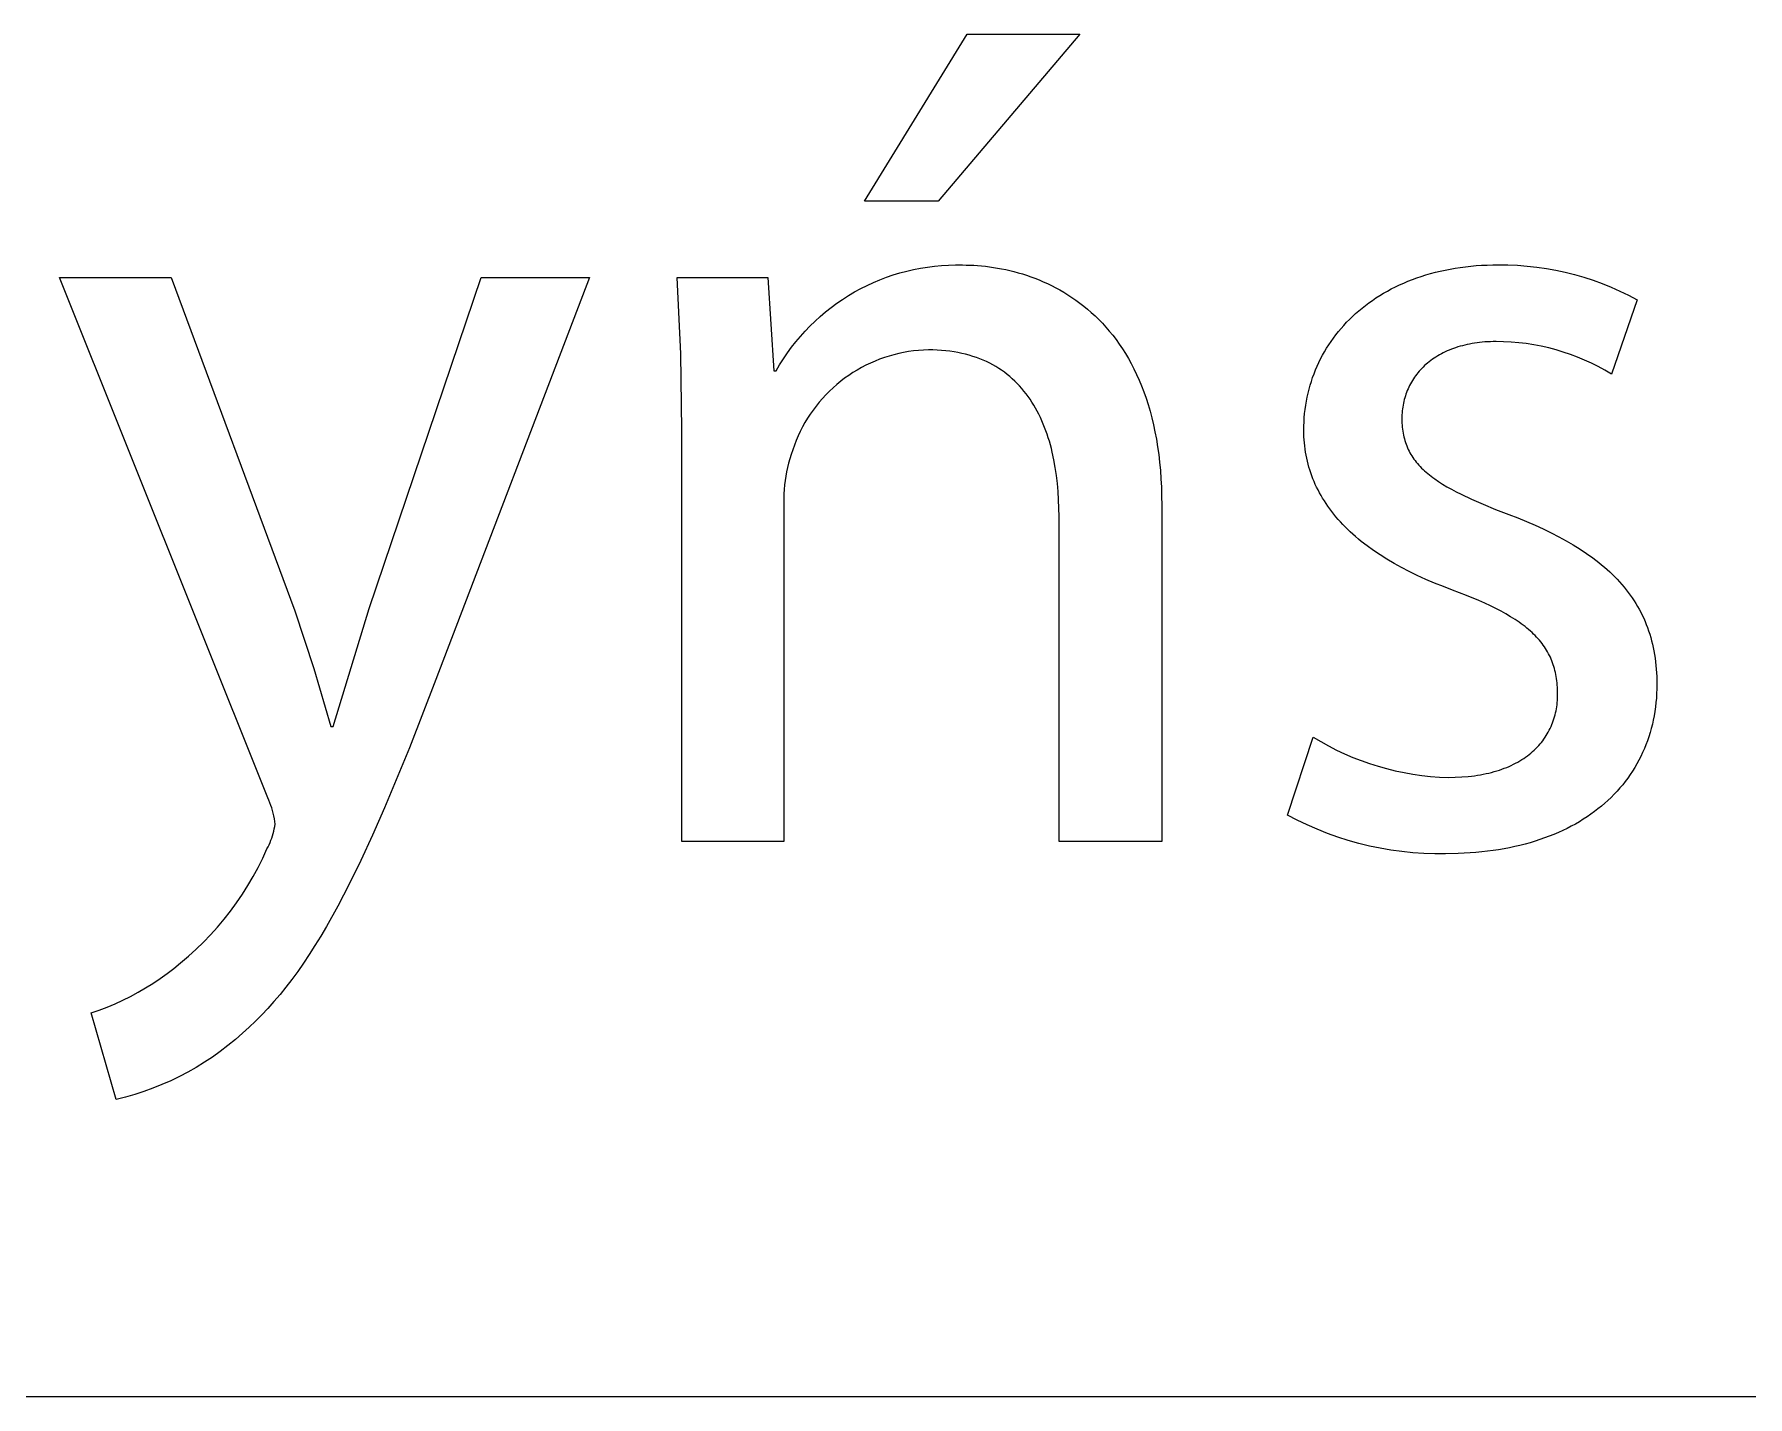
# Model space of a CAD drawing. Header units: millimetres. Extents: x 974 to 5700, y -47 to 3256.
# Drawn here: x 5008.1 to 5077.7, y -46.6 to 8.7 of the extents above; entities that cross this region are included whole.
import ezdxf

# ---------------------------------------------------------------- set-up
doc = ezdxf.new("R2010")
doc.units = ezdxf.units.MM
doc.header["$MEASUREMENT"] = 0
doc.layers.add('Domyślny', color=7, linetype='Continuous', true_color=0x000000)

msp = doc.modelspace()

# ---------------------------------------------------------------- linework, layer by layer
at = {"layer": 'Domyślny', "color": 18, "lineweight": 15, "true_color": 0x000000}
for p, q in [((5041.82, 1.919), (5045.991, 8.687)), ((5050.571, 8.687), (5044.81, 1.919)), ((5045.991, 8.687), (5050.571, 8.687)), ((5044.81, 1.919), (5041.82, 1.919)), ((5044.945, -0.699), (5045.23, -0.683)), ((5045.23, -0.683), (5045.516, -0.676)), ((5045.516, -0.676), (5045.802, -0.678)), ((5045.802, -0.678), (5045.951, -0.68)), ((5045.951, -0.68), (5046.103, -0.684)), ((5046.103, -0.684), (5046.258, -0.691)), ((5046.258, -0.691), (5046.414, -0.701)), ((5066.663, -0.705), (5066.884, -0.69)), ((5066.884, -0.69), (5067.107, -0.679)), ((5067.107, -0.679), (5067.334, -0.673)), ((5067.334, -0.673), (5067.564, -0.67)), ((5067.564, -0.67), (5067.955, -0.674)), ((5067.955, -0.674), (5068.346, -0.69)), ((5068.346, -0.69), (5068.737, -0.72)), ((5017.585, -22.304), (5009.133, -1.182)), ((5009.133, -1.182), (5013.666, -1.182)), ((5013.666, -1.182), (5018.687, -14.718)), ((5021.709, -14.624), (5026.258, -1.182)), ((5030.649, -1.182), (5024.416, -17.504)), ((5026.258, -1.182), (5030.649, -1.182)), ((5034.365, -4.281), (5034.218, -1.182)), ((5034.218, -1.182), (5037.901, -1.182)), ((5037.901, -1.182), (5038.137, -4.975)), ((5041.925, -1.509), (5042.185, -1.389)), ((5042.185, -1.389), (5042.449, -1.279)), ((5042.449, -1.279), (5042.716, -1.177)), ((5042.716, -1.177), (5042.986, -1.084)), ((5042.986, -1.084), (5043.26, -1.001)), ((5043.26, -1.001), (5043.536, -0.927)), ((5043.536, -0.927), (5043.814, -0.862)), ((5043.814, -0.862), (5044.095, -0.807)), ((5044.095, -0.807), (5044.377, -0.762)), ((5044.377, -0.762), (5044.66, -0.726)), ((5044.66, -0.726), (5044.945, -0.699)), ((5046.414, -0.701), (5046.572, -0.715)), ((5046.572, -0.715), (5046.733, -0.731)), ((5046.733, -0.731), (5046.894, -0.751)), ((5046.894, -0.751), (5047.058, -0.775)), ((5047.058, -0.775), (5047.223, -0.802)), ((5047.223, -0.802), (5047.388, -0.832)), ((5047.388, -0.832), (5047.555, -0.866)), ((5047.555, -0.866), (5047.723, -0.904)), ((5047.723, -0.904), (5047.892, -0.946)), ((5047.892, -0.946), (5048.061, -0.992)), ((5048.061, -0.992), (5048.231, -1.042)), ((5048.231, -1.042), (5048.401, -1.096)), ((5048.401, -1.096), (5048.571, -1.154)), ((5048.571, -1.154), (5048.741, -1.217)), ((5048.741, -1.217), (5048.911, -1.284)), ((5048.911, -1.284), (5049.08, -1.356)), ((5049.08, -1.356), (5049.249, -1.432)), ((5063.719, -1.411), (5063.893, -1.338)), ((5063.893, -1.338), (5064.07, -1.269)), ((5064.07, -1.269), (5064.251, -1.203)), ((5064.251, -1.203), (5064.434, -1.14)), ((5064.434, -1.14), (5064.621, -1.081)), ((5064.621, -1.081), (5064.812, -1.026)), ((5064.812, -1.026), (5065.005, -0.975)), ((5065.005, -0.975), (5065.201, -0.927)), ((5065.201, -0.927), (5065.401, -0.884)), ((5065.401, -0.884), (5065.604, -0.844)), ((5065.604, -0.844), (5065.81, -0.808)), ((5065.81, -0.808), (5066.018, -0.776)), ((5066.018, -0.776), (5066.23, -0.748)), ((5066.23, -0.748), (5066.445, -0.725)), ((5066.445, -0.725), (5066.663, -0.705)), ((5068.737, -0.72), (5069.126, -0.763)), ((5069.126, -0.763), (5069.513, -0.82)), ((5069.513, -0.82), (5069.899, -0.889)), ((5069.899, -0.889), (5070.281, -0.971)), ((5070.281, -0.971), (5070.661, -1.067)), ((5070.661, -1.067), (5071.037, -1.175)), ((5071.037, -1.175), (5071.41, -1.296)), ((5071.41, -1.296), (5071.778, -1.43)), ((5040.696, -2.234), (5040.932, -2.073)), ((5040.932, -2.073), (5041.173, -1.919)), ((5041.173, -1.919), (5041.419, -1.774)), ((5041.419, -1.774), (5041.67, -1.637)), ((5041.67, -1.637), (5041.925, -1.509)), ((5049.249, -1.432), (5049.418, -1.513)), ((5049.418, -1.513), (5049.585, -1.599)), ((5049.585, -1.599), (5049.752, -1.69)), ((5049.752, -1.69), (5049.918, -1.786)), ((5049.918, -1.786), (5050.082, -1.887)), ((5050.082, -1.887), (5050.245, -1.993)), ((5050.245, -1.993), (5050.406, -2.104)), ((5062.447, -2.113), (5062.594, -2.014)), ((5062.594, -2.014), (5062.745, -1.918)), ((5062.745, -1.918), (5062.899, -1.826)), ((5062.899, -1.826), (5063.056, -1.736)), ((5063.056, -1.736), (5063.216, -1.65)), ((5063.216, -1.65), (5063.381, -1.567)), ((5063.381, -1.567), (5063.548, -1.487)), ((5063.548, -1.487), (5063.719, -1.411)), ((5071.778, -1.43), (5072.141, -1.576)), ((5072.141, -1.576), (5072.499, -1.734)), ((5073.198, -2.087), (5072.159, -5.109)), ((5072.499, -1.734), (5072.852, -1.905)), ((5072.852, -1.905), (5073.198, -2.087)), ((5039.812, -2.958), (5040.024, -2.766)), ((5040.024, -2.766), (5040.242, -2.581)), ((5040.242, -2.581), (5040.466, -2.404)), ((5040.466, -2.404), (5040.696, -2.234)), ((5050.406, -2.104), (5050.566, -2.221)), ((5050.566, -2.221), (5050.724, -2.343)), ((5050.724, -2.343), (5050.88, -2.471)), ((5050.88, -2.471), (5051.033, -2.604)), ((5051.033, -2.604), (5051.185, -2.744)), ((5051.185, -2.744), (5051.334, -2.889)), ((5061.518, -2.884), (5061.64, -2.765)), ((5061.64, -2.765), (5061.765, -2.65)), ((5061.765, -2.65), (5061.895, -2.537)), ((5061.895, -2.537), (5062.028, -2.426)), ((5062.028, -2.426), (5062.164, -2.319)), ((5062.164, -2.319), (5062.304, -2.214)), ((5062.304, -2.214), (5062.447, -2.113)), ((5039.217, -3.576), (5039.408, -3.363)), ((5039.408, -3.363), (5039.607, -3.157)), ((5039.607, -3.157), (5039.812, -2.958)), ((5051.334, -2.889), (5051.48, -3.04)), ((5051.48, -3.04), (5051.623, -3.197)), ((5051.623, -3.197), (5051.764, -3.36)), ((5051.764, -3.36), (5051.901, -3.529)), ((5060.963, -3.513), (5061.066, -3.382)), ((5061.066, -3.382), (5061.174, -3.254)), ((5061.174, -3.254), (5061.285, -3.128)), ((5061.285, -3.128), (5061.399, -3.005)), ((5061.399, -3.005), (5061.518, -2.884)), ((5038.689, -4.25), (5038.857, -4.019)), ((5038.857, -4.019), (5039.033, -3.794)), ((5039.033, -3.794), (5039.217, -3.576)), ((5043.81, -4.167), (5043.61, -4.195)), ((5044.012, -4.146), (5043.81, -4.167)), ((5044.214, -4.132), (5044.012, -4.146)), ((5044.417, -4.125), (5044.214, -4.132)), ((5044.599, -4.127), (5044.417, -4.125)), ((5044.778, -4.134), (5044.599, -4.127)), ((5044.953, -4.145), (5044.778, -4.134)), ((5045.125, -4.161), (5044.953, -4.145)), ((5045.293, -4.181), (5045.125, -4.161)), ((5051.901, -3.529), (5052.036, -3.705)), ((5052.036, -3.705), (5052.166, -3.887)), ((5052.166, -3.887), (5052.294, -4.075)), ((5052.294, -4.075), (5052.417, -4.271)), ((5060.503, -4.2), (5060.587, -4.059)), ((5060.587, -4.059), (5060.675, -3.919)), ((5060.675, -3.919), (5060.767, -3.781)), ((5060.767, -3.781), (5060.863, -3.646)), ((5060.863, -3.646), (5060.963, -3.513)), ((5065.487, -4.168), (5065.406, -4.205)), ((5065.57, -4.132), (5065.487, -4.168)), ((5065.655, -4.098), (5065.57, -4.132)), ((5065.741, -4.066), (5065.655, -4.098)), ((5065.829, -4.035), (5065.741, -4.066)), ((5065.919, -4.006), (5065.829, -4.035)), ((5066.01, -3.978), (5065.919, -4.006)), ((5066.104, -3.953), (5066.01, -3.978)), ((5066.198, -3.929), (5066.104, -3.953)), ((5066.295, -3.907), (5066.198, -3.929)), ((5066.393, -3.886), (5066.295, -3.907)), ((5066.494, -3.868), (5066.393, -3.886)), ((5066.595, -3.851), (5066.494, -3.868)), ((5066.699, -3.836), (5066.595, -3.851)), ((5066.804, -3.823), (5066.699, -3.836)), ((5066.91, -3.812), (5066.804, -3.823)), ((5067.019, -3.803), (5066.91, -3.812)), ((5067.129, -3.796), (5067.019, -3.803)), ((5067.241, -3.791), (5067.129, -3.796)), ((5067.354, -3.788), (5067.241, -3.791)), ((5067.469, -3.787), (5067.354, -3.788)), ((5067.777, -3.792), (5067.469, -3.787)), ((5068.086, -3.808), (5067.777, -3.792)), ((5068.393, -3.834), (5068.086, -3.808)), ((5068.699, -3.871), (5068.393, -3.834)), ((5069.004, -3.918), (5068.699, -3.871)), ((5069.307, -3.976), (5069.004, -3.918)), ((5069.608, -4.044), (5069.307, -3.976)), ((5069.906, -4.123), (5069.608, -4.044)), ((5070.201, -4.212), (5069.906, -4.123)), ((5034.406, -7.383), (5034.365, -4.281)), ((5038.231, -4.975), (5038.375, -4.728)), ((5038.375, -4.728), (5038.528, -4.487)), ((5038.528, -4.487), (5038.689, -4.25)), ((5041.699, -4.842), (5041.523, -4.941)), ((5041.879, -4.748), (5041.699, -4.842)), ((5042.062, -4.661), (5041.879, -4.748)), ((5042.248, -4.579), (5042.062, -4.661)), ((5042.436, -4.505), (5042.248, -4.579)), ((5042.627, -4.436), (5042.436, -4.505)), ((5042.82, -4.375), (5042.627, -4.436)), ((5043.015, -4.32), (5042.82, -4.375)), ((5043.212, -4.271), (5043.015, -4.32)), ((5043.41, -4.23), (5043.212, -4.271)), ((5043.61, -4.195), (5043.41, -4.23)), ((5045.457, -4.204), (5045.293, -4.181)), ((5045.617, -4.233), (5045.457, -4.204)), ((5045.774, -4.265), (5045.617, -4.233)), ((5045.928, -4.301), (5045.774, -4.265)), ((5046.078, -4.342), (5045.928, -4.301)), ((5046.224, -4.386), (5046.078, -4.342)), ((5046.367, -4.434), (5046.224, -4.386)), ((5046.507, -4.486), (5046.367, -4.434)), ((5046.643, -4.542), (5046.507, -4.486)), ((5046.776, -4.602), (5046.643, -4.542)), ((5046.906, -4.665), (5046.776, -4.602)), ((5047.032, -4.732), (5046.906, -4.665)), ((5047.155, -4.802), (5047.032, -4.732)), ((5047.274, -4.876), (5047.155, -4.802)), ((5052.417, -4.271), (5052.537, -4.472)), ((5052.537, -4.472), (5052.653, -4.681)), ((5052.653, -4.681), (5052.765, -4.897)), ((5060.139, -4.939), (5060.204, -4.787)), ((5060.204, -4.787), (5060.273, -4.638)), ((5060.273, -4.638), (5060.345, -4.49)), ((5060.345, -4.49), (5060.422, -4.344)), ((5060.422, -4.344), (5060.503, -4.2)), ((5064.512, -4.819), (5064.456, -4.875)), ((5064.57, -4.763), (5064.512, -4.819)), ((5064.63, -4.71), (5064.57, -4.763)), ((5064.692, -4.657), (5064.63, -4.71)), ((5064.755, -4.605), (5064.692, -4.657)), ((5064.82, -4.555), (5064.755, -4.605)), ((5064.887, -4.507), (5064.82, -4.555)), ((5064.956, -4.459), (5064.887, -4.507)), ((5065.027, -4.413), (5064.956, -4.459)), ((5065.099, -4.369), (5065.027, -4.413)), ((5065.173, -4.325), (5065.099, -4.369)), ((5065.249, -4.284), (5065.173, -4.325)), ((5065.326, -4.244), (5065.249, -4.284)), ((5065.406, -4.205), (5065.326, -4.244)), ((5070.493, -4.31), (5070.201, -4.212)), ((5070.782, -4.419), (5070.493, -4.31)), ((5071.067, -4.538), (5070.782, -4.419)), ((5071.347, -4.667), (5071.067, -4.538)), ((5071.623, -4.805), (5071.347, -4.667)), ((5071.894, -4.952), (5071.623, -4.805)), ((5038.137, -4.975), (5038.231, -4.975)), ((5040.697, -5.527), (5040.545, -5.661)), ((5040.854, -5.399), (5040.697, -5.527)), ((5041.015, -5.276), (5040.854, -5.399)), ((5041.181, -5.159), (5041.015, -5.276)), ((5041.35, -5.047), (5041.181, -5.159)), ((5041.523, -4.941), (5041.35, -5.047)), ((5047.391, -4.953), (5047.274, -4.876)), ((5047.504, -5.034), (5047.391, -4.953)), ((5047.614, -5.118), (5047.504, -5.034)), ((5047.721, -5.205), (5047.614, -5.118)), ((5047.824, -5.296), (5047.721, -5.205)), ((5047.925, -5.389), (5047.824, -5.296)), ((5048.022, -5.486), (5047.925, -5.389)), ((5048.117, -5.586), (5048.022, -5.486)), ((5052.765, -4.897), (5052.872, -5.119)), ((5052.872, -5.119), (5052.975, -5.349)), ((5052.975, -5.349), (5053.073, -5.585)), ((5059.876, -5.721), (5059.921, -5.561)), ((5059.921, -5.561), (5059.969, -5.403)), ((5059.969, -5.403), (5060.022, -5.247)), ((5060.022, -5.247), (5060.079, -5.092)), ((5060.079, -5.092), (5060.139, -4.939)), ((5063.996, -5.499), (5063.96, -5.567)), ((5064.034, -5.432), (5063.996, -5.499)), ((5064.073, -5.366), (5064.034, -5.432)), ((5064.115, -5.301), (5064.073, -5.366)), ((5064.158, -5.237), (5064.115, -5.301)), ((5064.203, -5.174), (5064.158, -5.237)), ((5064.25, -5.112), (5064.203, -5.174)), ((5064.299, -5.051), (5064.25, -5.112)), ((5064.349, -4.991), (5064.299, -5.051)), ((5064.402, -4.933), (5064.349, -4.991)), ((5064.456, -4.875), (5064.402, -4.933)), ((5072.159, -5.109), (5071.894, -4.952)), ((5039.984, -6.245), (5039.857, -6.403)), ((5040.117, -6.092), (5039.984, -6.245)), ((5040.255, -5.944), (5040.117, -6.092)), ((5040.397, -5.8), (5040.255, -5.944)), ((5040.545, -5.661), (5040.397, -5.8)), ((5048.208, -5.688), (5048.117, -5.586)), ((5048.297, -5.794), (5048.208, -5.688)), ((5048.382, -5.903), (5048.297, -5.794)), ((5048.465, -6.014), (5048.382, -5.903)), ((5048.545, -6.128), (5048.465, -6.014)), ((5048.621, -6.245), (5048.545, -6.128)), ((5048.695, -6.364), (5048.621, -6.245)), ((5053.073, -5.585), (5053.166, -5.829)), ((5053.166, -5.829), (5053.255, -6.08)), ((5053.255, -6.08), (5053.338, -6.339)), ((5059.74, -6.374), (5059.768, -6.209)), ((5059.768, -6.209), (5059.8, -6.045)), ((5059.8, -6.045), (5059.836, -5.882)), ((5059.836, -5.882), (5059.876, -5.721)), ((5063.724, -6.216), (5063.707, -6.292)), ((5063.743, -6.141), (5063.724, -6.216)), ((5063.763, -6.067), (5063.743, -6.141)), ((5063.786, -5.993), (5063.763, -6.067)), ((5063.81, -5.92), (5063.786, -5.993)), ((5063.836, -5.848), (5063.81, -5.92)), ((5063.864, -5.776), (5063.836, -5.848)), ((5063.894, -5.706), (5063.864, -5.776)), ((5063.926, -5.636), (5063.894, -5.706)), ((5063.96, -5.567), (5063.926, -5.636)), ((5039.508, -6.901), (5039.403, -7.074)), ((5039.619, -6.731), (5039.508, -6.901)), ((5039.735, -6.565), (5039.619, -6.731)), ((5039.857, -6.403), (5039.735, -6.565)), ((5048.766, -6.486), (5048.695, -6.364)), ((5048.835, -6.611), (5048.766, -6.486)), ((5048.9, -6.738), (5048.835, -6.611)), ((5048.963, -6.867), (5048.9, -6.738)), ((5049.023, -6.999), (5048.963, -6.867)), ((5053.338, -6.339), (5053.417, -6.605)), ((5053.417, -6.605), (5053.489, -6.879)), ((5053.489, -6.879), (5053.557, -7.161)), ((5059.671, -7.048), (5059.682, -6.878)), ((5059.682, -6.878), (5059.697, -6.709)), ((5059.697, -6.709), (5059.716, -6.541)), ((5059.716, -6.541), (5059.74, -6.374)), ((5063.645, -6.839), (5063.644, -6.919)), ((5063.644, -6.919), (5063.645, -7.007)), ((5063.648, -6.759), (5063.645, -6.839)), ((5063.653, -6.68), (5063.648, -6.759)), ((5063.66, -6.601), (5063.653, -6.68)), ((5063.669, -6.523), (5063.66, -6.601)), ((5063.68, -6.445), (5063.669, -6.523)), ((5063.693, -6.368), (5063.68, -6.445)), ((5063.707, -6.292), (5063.693, -6.368)), ((5034.406, -24.083), (5034.406, -7.383)), ((5039.126, -7.615), (5039.046, -7.801)), ((5039.212, -7.432), (5039.126, -7.615)), ((5039.305, -7.251), (5039.212, -7.432)), ((5039.403, -7.074), (5039.305, -7.251)), ((5049.08, -7.133), (5049.023, -6.999)), ((5049.135, -7.27), (5049.08, -7.133)), ((5049.187, -7.408), (5049.135, -7.27)), ((5049.237, -7.549), (5049.187, -7.408)), ((5049.283, -7.691), (5049.237, -7.549)), ((5053.557, -7.161), (5053.618, -7.45)), ((5053.618, -7.45), (5053.674, -7.747)), ((5059.662, -7.391), (5059.664, -7.219)), ((5059.664, -7.519), (5059.662, -7.391)), ((5059.664, -7.219), (5059.671, -7.048)), ((5059.668, -7.647), (5059.664, -7.519)), ((5059.675, -7.773), (5059.668, -7.647)), ((5063.645, -7.007), (5063.648, -7.093)), ((5063.648, -7.093), (5063.653, -7.178)), ((5063.653, -7.178), (5063.66, -7.261)), ((5063.66, -7.261), (5063.669, -7.344)), ((5063.669, -7.344), (5063.68, -7.424)), ((5063.68, -7.424), (5063.693, -7.504)), ((5063.693, -7.504), (5063.708, -7.582)), ((5063.708, -7.582), (5063.725, -7.659)), ((5038.905, -8.181), (5038.845, -8.375)), ((5038.972, -7.99), (5038.905, -8.181)), ((5039.046, -7.801), (5038.972, -7.99)), ((5049.328, -7.836), (5049.283, -7.691)), ((5049.369, -7.983), (5049.328, -7.836)), ((5049.409, -8.131), (5049.369, -7.983)), ((5049.446, -8.282), (5049.409, -8.131)), ((5049.512, -8.588), (5049.446, -8.282)), ((5053.674, -7.747), (5053.724, -8.053)), ((5053.724, -8.053), (5053.768, -8.366)), ((5059.685, -7.899), (5059.675, -7.773)), ((5059.698, -8.024), (5059.685, -7.899)), ((5059.714, -8.149), (5059.698, -8.024)), ((5059.733, -8.272), (5059.714, -8.149)), ((5059.754, -8.395), (5059.733, -8.272)), ((5063.725, -7.659), (5063.745, -7.734)), ((5063.745, -7.734), (5063.766, -7.809)), ((5063.766, -7.809), (5063.789, -7.882)), ((5063.789, -7.882), (5063.814, -7.954)), ((5063.814, -7.954), (5063.842, -8.025)), ((5063.842, -8.025), (5063.871, -8.095)), ((5063.871, -8.095), (5063.903, -8.164)), ((5063.903, -8.164), (5063.936, -8.232)), ((5063.936, -8.232), (5063.972, -8.299)), ((5063.972, -8.299), (5064.01, -8.364)), ((5038.695, -8.895), (5038.656, -9.071)), ((5038.739, -8.72), (5038.695, -8.895)), ((5038.789, -8.547), (5038.739, -8.72)), ((5038.845, -8.375), (5038.789, -8.547)), ((5049.569, -8.901), (5049.512, -8.588)), ((5049.616, -9.22), (5049.569, -8.901)), ((5053.768, -8.366), (5053.805, -8.688)), ((5053.805, -8.688), (5053.836, -9.017)), ((5053.836, -9.017), (5053.86, -9.355)), ((5059.779, -8.518), (5059.754, -8.395)), ((5059.806, -8.639), (5059.779, -8.518)), ((5059.836, -8.76), (5059.806, -8.639)), ((5059.869, -8.88), (5059.836, -8.76)), ((5059.905, -8.999), (5059.869, -8.88)), ((5059.944, -9.117), (5059.905, -8.999)), ((5064.01, -8.364), (5064.05, -8.429)), ((5064.05, -8.429), (5064.092, -8.493)), ((5064.092, -8.493), (5064.136, -8.557)), ((5064.136, -8.557), (5064.182, -8.619)), ((5064.182, -8.619), (5064.23, -8.68)), ((5064.23, -8.68), (5064.281, -8.741)), ((5064.281, -8.741), (5064.334, -8.801)), ((5064.334, -8.801), (5064.388, -8.86)), ((5064.388, -8.86), (5064.445, -8.919)), ((5064.445, -8.919), (5064.504, -8.976)), ((5064.504, -8.976), (5064.566, -9.034)), ((5064.566, -9.034), (5064.629, -9.09)), ((5038.574, -9.606), (5038.558, -9.786)), ((5038.596, -9.427), (5038.574, -9.606)), ((5038.623, -9.248), (5038.596, -9.427)), ((5038.656, -9.071), (5038.623, -9.248)), ((5049.655, -9.545), (5049.616, -9.22)), ((5049.684, -9.875), (5049.655, -9.545)), ((5053.86, -9.355), (5053.878, -9.702)), ((5053.878, -9.702), (5053.888, -10.057)), ((5059.986, -9.235), (5059.944, -9.117)), ((5060.031, -9.352), (5059.986, -9.235)), ((5060.079, -9.468), (5060.031, -9.352)), ((5060.13, -9.583), (5060.079, -9.468)), ((5060.183, -9.697), (5060.13, -9.583)), ((5060.24, -9.811), (5060.183, -9.697)), ((5064.629, -9.09), (5064.695, -9.146)), ((5064.695, -9.146), (5064.763, -9.202)), ((5064.763, -9.202), (5064.833, -9.256)), ((5064.833, -9.256), (5064.905, -9.311)), ((5064.905, -9.311), (5064.98, -9.365)), ((5064.98, -9.365), (5065.135, -9.471)), ((5065.135, -9.471), (5065.3, -9.577)), ((5065.3, -9.577), (5065.473, -9.68)), ((5065.473, -9.68), (5065.656, -9.783)), ((5038.548, -9.966), (5038.544, -10.146)), ((5038.544, -10.146), (5038.546, -10.327)), ((5038.546, -10.327), (5038.546, -24.083)), ((5038.558, -9.786), (5038.548, -9.966)), ((5049.705, -10.21), (5049.684, -9.875)), ((5049.717, -10.55), (5049.705, -10.21)), ((5053.888, -10.057), (5053.892, -10.421)), ((5053.892, -10.421), (5053.892, -24.083)), ((5060.299, -9.923), (5060.24, -9.811)), ((5060.362, -10.035), (5060.299, -9.923)), ((5060.427, -10.146), (5060.362, -10.035)), ((5060.496, -10.256), (5060.427, -10.146)), ((5060.567, -10.366), (5060.496, -10.256)), ((5060.641, -10.474), (5060.567, -10.366)), ((5065.656, -9.783), (5065.847, -9.885)), ((5065.847, -9.885), (5066.048, -9.987)), ((5066.048, -9.987), (5066.477, -10.189)), ((5066.477, -10.189), (5066.943, -10.392)), ((5066.943, -10.392), (5067.447, -10.597)), ((5049.721, -10.893), (5049.717, -10.55)), ((5049.721, -24.083), (5049.721, -10.893)), ((5060.718, -10.582), (5060.641, -10.474)), ((5060.799, -10.688), (5060.718, -10.582)), ((5060.882, -10.794), (5060.799, -10.688)), ((5060.968, -10.899), (5060.882, -10.794)), ((5061.057, -11.003), (5060.968, -10.899)), ((5061.15, -11.106), (5061.057, -11.003)), ((5061.245, -11.208), (5061.15, -11.106)), ((5067.447, -10.597), (5067.988, -10.807)), ((5067.988, -10.807), (5068.356, -10.948)), ((5068.356, -10.948), (5068.712, -11.093)), ((5068.712, -11.093), (5069.057, -11.241)), ((5061.343, -11.309), (5061.245, -11.208)), ((5061.444, -11.409), (5061.343, -11.309)), ((5061.548, -11.508), (5061.444, -11.409)), ((5061.656, -11.607), (5061.548, -11.508)), ((5061.766, -11.704), (5061.656, -11.607)), ((5061.879, -11.801), (5061.766, -11.704)), ((5061.995, -11.896), (5061.879, -11.801)), ((5069.057, -11.241), (5069.39, -11.393)), ((5069.39, -11.393), (5069.712, -11.548)), ((5069.712, -11.548), (5070.022, -11.707)), ((5070.022, -11.707), (5070.321, -11.87)), ((5062.237, -12.084), (5061.995, -11.896)), ((5062.491, -12.268), (5062.237, -12.084)), ((5062.757, -12.448), (5062.491, -12.268)), ((5063.035, -12.624), (5062.757, -12.448)), ((5070.321, -11.87), (5070.608, -12.037)), ((5070.608, -12.037), (5070.883, -12.208)), ((5070.883, -12.208), (5071.148, -12.383)), ((5071.148, -12.383), (5071.4, -12.564)), ((5063.326, -12.795), (5063.035, -12.624)), ((5063.629, -12.963), (5063.326, -12.795)), ((5063.944, -13.126), (5063.629, -12.963)), ((5064.272, -13.285), (5063.944, -13.126)), ((5071.4, -12.564), (5071.522, -12.656)), ((5071.522, -12.656), (5071.641, -12.749)), ((5071.641, -12.749), (5071.757, -12.843)), ((5071.757, -12.843), (5071.87, -12.939)), ((5071.87, -12.939), (5071.98, -13.035)), ((5071.98, -13.035), (5072.088, -13.134)), ((5072.088, -13.134), (5072.192, -13.233)), ((5064.612, -13.439), (5064.272, -13.285)), ((5064.964, -13.589), (5064.612, -13.439)), ((5065.329, -13.735), (5064.964, -13.589)), ((5065.706, -13.876), (5065.329, -13.735)), ((5066.263, -14.088), (5065.706, -13.876)), ((5072.192, -13.233), (5072.294, -13.334)), ((5072.294, -13.334), (5072.392, -13.436)), ((5072.392, -13.436), (5072.488, -13.539)), ((5072.488, -13.539), (5072.581, -13.644)), ((5072.581, -13.644), (5072.671, -13.751)), ((5072.671, -13.751), (5072.758, -13.858)), ((5072.758, -13.858), (5072.842, -13.968)), ((5066.775, -14.301), (5066.263, -14.088)), ((5067.016, -14.407), (5066.775, -14.301)), ((5067.245, -14.515), (5067.016, -14.407)), ((5067.465, -14.623), (5067.245, -14.515)), ((5072.842, -13.968), (5072.923, -14.078)), ((5072.923, -14.078), (5073.001, -14.191)), ((5073.001, -14.191), (5073.076, -14.304)), ((5073.076, -14.304), (5073.149, -14.42)), ((5073.149, -14.42), (5073.218, -14.536)), ((5073.218, -14.536), (5073.284, -14.655)), ((5018.687, -14.718), (5019.458, -17.051)), ((5020.245, -19.408), (5021.709, -14.624)), ((5067.674, -14.732), (5067.465, -14.623)), ((5067.873, -14.842), (5067.674, -14.732)), ((5068.063, -14.954), (5067.873, -14.842)), ((5068.242, -15.067), (5068.063, -14.954)), ((5068.412, -15.182), (5068.242, -15.067)), ((5068.493, -15.24), (5068.412, -15.182)), ((5068.572, -15.298), (5068.493, -15.24)), ((5068.648, -15.357), (5068.572, -15.298)), ((5073.284, -14.655), (5073.348, -14.775)), ((5073.348, -14.775), (5073.409, -14.896)), ((5073.409, -14.896), (5073.466, -15.02)), ((5073.466, -15.02), (5073.521, -15.145)), ((5073.521, -15.145), (5073.573, -15.271)), ((5073.573, -15.271), (5073.622, -15.399)), ((5068.722, -15.417), (5068.648, -15.357)), ((5068.794, -15.477), (5068.722, -15.417)), ((5068.864, -15.537), (5068.794, -15.477)), ((5068.931, -15.599), (5068.864, -15.537)), ((5068.996, -15.66), (5068.931, -15.599)), ((5069.059, -15.723), (5068.996, -15.66)), ((5069.119, -15.786), (5069.059, -15.723)), ((5069.177, -15.85), (5069.119, -15.786)), ((5069.233, -15.914), (5069.177, -15.85)), ((5069.287, -15.98), (5069.233, -15.914)), ((5069.339, -16.046), (5069.287, -15.98)), ((5073.622, -15.399), (5073.667, -15.529)), ((5073.667, -15.529), (5073.71, -15.661)), ((5073.71, -15.661), (5073.75, -15.795)), ((5073.75, -15.795), (5073.787, -15.93)), ((5073.787, -15.93), (5073.821, -16.067)), ((5069.388, -16.112), (5069.339, -16.046)), ((5069.435, -16.18), (5069.388, -16.112)), ((5069.481, -16.248), (5069.435, -16.18)), ((5069.524, -16.317), (5069.481, -16.248)), ((5069.565, -16.387), (5069.524, -16.317)), ((5069.604, -16.458), (5069.565, -16.387)), ((5069.641, -16.53), (5069.604, -16.458)), ((5069.675, -16.603), (5069.641, -16.53)), ((5069.708, -16.676), (5069.675, -16.603)), ((5069.739, -16.751), (5069.708, -16.676)), ((5073.821, -16.067), (5073.853, -16.206)), ((5073.853, -16.206), (5073.881, -16.347)), ((5073.881, -16.347), (5073.906, -16.49)), ((5073.906, -16.49), (5073.928, -16.634)), ((5073.928, -16.634), (5073.948, -16.781)), ((5019.458, -17.051), (5020.151, -19.408)), ((5069.768, -16.827), (5069.739, -16.751)), ((5069.795, -16.903), (5069.768, -16.827)), ((5069.819, -16.981), (5069.795, -16.903)), ((5069.842, -17.06), (5069.819, -16.981)), ((5069.863, -17.139), (5069.842, -17.06)), ((5069.882, -17.22), (5069.863, -17.139)), ((5069.9, -17.302), (5069.882, -17.22)), ((5069.915, -17.385), (5069.9, -17.302)), ((5069.928, -17.47), (5069.915, -17.385)), ((5073.948, -16.781), (5073.964, -16.929)), ((5073.964, -16.929), (5073.977, -17.079)), ((5073.977, -17.079), (5073.988, -17.232)), ((5073.988, -17.232), (5073.995, -17.386)), ((5073.995, -17.386), (5074, -17.542)), ((5024.416, -17.504), (5023.337, -20.279)), ((5069.94, -17.555), (5069.928, -17.47)), ((5069.95, -17.642), (5069.94, -17.555)), ((5069.958, -17.73), (5069.95, -17.642)), ((5069.964, -17.819), (5069.958, -17.73)), ((5069.968, -17.909), (5069.964, -17.819)), ((5069.971, -18.001), (5069.968, -17.909)), ((5069.972, -18.094), (5069.971, -18.001)), ((5073.992, -18.073), (5073.98, -18.257)), ((5073.999, -17.888), (5073.992, -18.073)), ((5074.001, -17.701), (5073.999, -17.888)), ((5074, -17.542), (5074.001, -17.701)), ((5069.887, -18.86), (5069.905, -18.777)), ((5069.905, -18.777), (5069.921, -18.694)), ((5069.921, -18.694), (5069.934, -18.61)), ((5069.934, -18.61), (5069.946, -18.526)), ((5069.946, -18.526), (5069.955, -18.441)), ((5069.955, -18.441), (5069.962, -18.355)), ((5069.962, -18.355), (5069.968, -18.269)), ((5069.968, -18.269), (5069.971, -18.182)), ((5069.971, -18.182), (5069.972, -18.094)), ((5073.944, -18.619), (5073.919, -18.798)), ((5073.964, -18.439), (5073.944, -18.619)), ((5073.98, -18.257), (5073.964, -18.439)), ((5020.151, -19.408), (5020.245, -19.408)), ((5069.668, -19.489), (5069.703, -19.413)), ((5069.703, -19.413), (5069.736, -19.337)), ((5069.736, -19.337), (5069.766, -19.259)), ((5069.766, -19.259), (5069.795, -19.181)), ((5069.795, -19.181), (5069.821, -19.102)), ((5069.821, -19.102), (5069.845, -19.022)), ((5069.845, -19.022), (5069.867, -18.941)), ((5069.867, -18.941), (5069.887, -18.86)), ((5073.817, -19.321), (5073.774, -19.491)), ((5073.855, -19.149), (5073.817, -19.321)), ((5073.889, -18.974), (5073.855, -19.149)), ((5073.919, -18.798), (5073.889, -18.974)), ((5059.001, -23.005), (5060.04, -19.841)), ((5060.04, -19.841), (5060.351, -20.027)), ((5060.351, -20.027), (5060.668, -20.202)), ((5069.201, -20.185), (5069.258, -20.121)), ((5069.258, -20.121), (5069.312, -20.055)), ((5069.312, -20.055), (5069.364, -19.988)), ((5069.364, -19.988), (5069.414, -19.92)), ((5069.414, -19.92), (5069.462, -19.851)), ((5069.462, -19.851), (5069.507, -19.78)), ((5069.507, -19.78), (5069.551, -19.709)), ((5069.551, -19.709), (5069.592, -19.636)), ((5069.592, -19.636), (5069.631, -19.563)), ((5069.631, -19.563), (5069.668, -19.489)), ((5073.558, -20.152), (5073.493, -20.311)), ((5073.619, -19.99), (5073.558, -20.152)), ((5073.675, -19.826), (5073.619, -19.99)), ((5073.726, -19.66), (5073.675, -19.826)), ((5073.774, -19.491), (5073.726, -19.66)), ((5023.337, -20.279), (5022.326, -22.719)), ((5060.668, -20.202), (5060.991, -20.367)), ((5060.991, -20.367), (5061.319, -20.521)), ((5061.319, -20.521), (5061.653, -20.664)), ((5061.653, -20.664), (5061.99, -20.796)), ((5061.99, -20.796), (5062.332, -20.916)), ((5068.266, -20.901), (5068.351, -20.855)), ((5068.351, -20.855), (5068.434, -20.807)), ((5068.434, -20.807), (5068.515, -20.758)), ((5068.515, -20.758), (5068.593, -20.707)), ((5068.593, -20.707), (5068.67, -20.654)), ((5068.67, -20.654), (5068.744, -20.6)), ((5068.744, -20.6), (5068.816, -20.545)), ((5068.816, -20.545), (5068.886, -20.489)), ((5068.886, -20.489), (5068.953, -20.43)), ((5068.953, -20.43), (5069.018, -20.371)), ((5069.018, -20.371), (5069.082, -20.31)), ((5069.082, -20.31), (5069.142, -20.248)), ((5069.142, -20.248), (5069.201, -20.185)), ((5073.273, -20.776), (5073.191, -20.927)), ((5073.351, -20.624), (5073.273, -20.776)), ((5073.424, -20.469), (5073.351, -20.624)), ((5073.493, -20.311), (5073.424, -20.469)), ((5062.332, -20.916), (5062.678, -21.025)), ((5062.678, -21.025), (5063.027, -21.123)), ((5063.027, -21.123), (5063.379, -21.209)), ((5063.379, -21.209), (5063.733, -21.284)), ((5063.733, -21.284), (5064.09, -21.346)), ((5064.09, -21.346), (5064.449, -21.397)), ((5064.449, -21.397), (5064.81, -21.436)), ((5064.81, -21.436), (5065.171, -21.463)), ((5065.171, -21.463), (5065.533, -21.478)), ((5065.533, -21.478), (5065.812, -21.474)), ((5065.812, -21.474), (5066.081, -21.461)), ((5066.081, -21.461), (5066.341, -21.439)), ((5066.341, -21.439), (5066.467, -21.425)), ((5066.467, -21.425), (5066.591, -21.41)), ((5066.591, -21.41), (5066.713, -21.392)), ((5066.713, -21.392), (5066.833, -21.372)), ((5066.833, -21.372), (5066.95, -21.35)), ((5066.95, -21.35), (5067.065, -21.326)), ((5067.065, -21.326), (5067.177, -21.301)), ((5067.177, -21.301), (5067.288, -21.273)), ((5067.288, -21.273), (5067.396, -21.244)), ((5067.396, -21.244), (5067.502, -21.213)), ((5067.502, -21.213), (5067.605, -21.18)), ((5067.605, -21.18), (5067.706, -21.145)), ((5067.706, -21.145), (5067.805, -21.109)), ((5067.805, -21.109), (5067.902, -21.071)), ((5067.902, -21.071), (5067.996, -21.031)), ((5067.996, -21.031), (5068.088, -20.989)), ((5068.088, -20.989), (5068.178, -20.946)), ((5068.178, -20.946), (5068.266, -20.901)), ((5072.822, -21.503), (5072.719, -21.641)), ((5072.92, -21.363), (5072.822, -21.503)), ((5073.015, -21.22), (5072.92, -21.363)), ((5073.105, -21.074), (5073.015, -21.22)), ((5073.191, -20.927), (5073.105, -21.074)), ((5072.266, -22.165), (5072.143, -22.289)), ((5072.385, -22.038), (5072.266, -22.165)), ((5072.5, -21.908), (5072.385, -22.038)), ((5072.612, -21.776), (5072.5, -21.908)), ((5072.719, -21.641), (5072.612, -21.776)), ((5017.631, -22.406), (5017.585, -22.304)), ((5017.673, -22.51), (5017.631, -22.406)), ((5017.712, -22.614), (5017.673, -22.51)), ((5017.748, -22.72), (5017.712, -22.614)), ((5017.779, -22.827), (5017.748, -22.72)), ((5017.808, -22.935), (5017.779, -22.827)), ((5017.832, -23.044), (5017.808, -22.935)), ((5022.326, -22.719), (5021.84, -23.823)), ((5071.466, -22.867), (5071.318, -22.974)), ((5071.609, -22.758), (5071.466, -22.867)), ((5071.748, -22.645), (5071.609, -22.758)), ((5071.884, -22.529), (5071.748, -22.645)), ((5072.015, -22.411), (5071.884, -22.529)), ((5072.143, -22.289), (5072.015, -22.411)), ((5017.831, -23.66), (5017.852, -23.566)), ((5017.853, -23.154), (5017.832, -23.044)), ((5017.852, -23.566), (5017.87, -23.471)), ((5017.871, -23.264), (5017.853, -23.154)), ((5017.87, -23.471), (5017.885, -23.375)), ((5017.885, -23.375), (5017.871, -23.264)), ((5059.396, -23.212), (5059.001, -23.005)), ((5059.798, -23.405), (5059.396, -23.212)), ((5060.206, -23.584), (5059.798, -23.405)), ((5060.62, -23.749), (5060.206, -23.584)), ((5070.179, -23.633), (5070, -23.714)), ((5070.353, -23.549), (5070.179, -23.633)), ((5070.523, -23.461), (5070.353, -23.549)), ((5070.69, -23.37), (5070.523, -23.461)), ((5070.853, -23.276), (5070.69, -23.37)), ((5071.012, -23.178), (5070.853, -23.276)), ((5071.167, -23.078), (5071.012, -23.178)), ((5071.318, -22.974), (5071.167, -23.078)), ((5017.554, -24.382), (5017.599, -24.296)), ((5017.599, -24.296), (5017.641, -24.209)), ((5017.641, -24.209), (5017.68, -24.12)), ((5017.68, -24.12), (5017.716, -24.03)), ((5017.716, -24.03), (5017.75, -23.939)), ((5017.75, -23.939), (5017.78, -23.847)), ((5017.78, -23.847), (5017.807, -23.754)), ((5017.807, -23.754), (5017.831, -23.66)), ((5021.84, -23.823), (5021.364, -24.853)), ((5038.546, -24.083), (5034.406, -24.083)), ((5053.892, -24.083), (5049.721, -24.083)), ((5061.04, -23.9), (5060.62, -23.749)), ((5061.464, -24.036), (5061.04, -23.9)), ((5061.893, -24.157), (5061.464, -24.036)), ((5062.326, -24.263), (5061.893, -24.157)), ((5062.762, -24.354), (5062.326, -24.263)), ((5063.202, -24.43), (5062.762, -24.354)), ((5068.016, -24.334), (5067.798, -24.376)), ((5068.231, -24.288), (5068.016, -24.334)), ((5068.442, -24.239), (5068.231, -24.288)), ((5068.65, -24.186), (5068.442, -24.239)), ((5068.854, -24.129), (5068.65, -24.186)), ((5069.054, -24.069), (5068.854, -24.129)), ((5069.251, -24.005), (5069.054, -24.069)), ((5069.444, -23.937), (5069.251, -24.005)), ((5069.633, -23.866), (5069.444, -23.937)), ((5069.819, -23.792), (5069.633, -23.866)), ((5070, -23.714), (5069.819, -23.792)), ((5017.192, -25.137), (5017.379, -24.763)), ((5017.379, -24.763), (5017.554, -24.382)), ((5021.364, -24.853), (5020.895, -25.812)), ((5063.643, -24.49), (5063.202, -24.43)), ((5064.087, -24.535), (5063.643, -24.49)), ((5064.532, -24.565), (5064.087, -24.535)), ((5064.977, -24.58), (5064.532, -24.565)), ((5065.423, -24.579), (5064.977, -24.58)), ((5065.925, -24.571), (5065.423, -24.579)), ((5066.414, -24.546), (5065.925, -24.571)), ((5066.653, -24.527), (5066.414, -24.546)), ((5066.889, -24.505), (5066.653, -24.527)), ((5067.122, -24.478), (5066.889, -24.505)), ((5067.351, -24.448), (5067.122, -24.478)), ((5067.576, -24.414), (5067.351, -24.448)), ((5067.798, -24.376), (5067.576, -24.414)), ((5016.78, -25.866), (5016.992, -25.505)), ((5016.992, -25.505), (5017.192, -25.137)), ((5016.32, -26.566), (5016.556, -26.22)), ((5016.556, -26.22), (5016.78, -25.866)), ((5020.895, -25.812), (5020.43, -26.706)), ((5015.814, -27.233), (5016.073, -26.903)), ((5016.073, -26.903), (5016.32, -26.566)), ((5020.43, -26.706), (5019.968, -27.536)), ((5015.264, -27.864), (5015.545, -27.553)), ((5015.545, -27.553), (5015.814, -27.233)), ((5019.968, -27.536), (5019.736, -27.928)), ((5014.363, -28.739), (5014.673, -28.457)), ((5014.673, -28.457), (5014.974, -28.166)), ((5014.974, -28.166), (5015.264, -27.864)), ((5019.504, -28.306), (5019.271, -28.669)), ((5019.736, -27.928), (5019.504, -28.306)), ((5013.774, -29.231), (5014.044, -29.01)), ((5014.044, -29.01), (5014.363, -28.739)), ((5019.037, -29.019), (5018.802, -29.356)), ((5019.271, -28.669), (5019.037, -29.019)), ((5012.626, -30.026), (5012.923, -29.841)), ((5012.923, -29.841), (5013.213, -29.647)), ((5013.213, -29.647), (5013.497, -29.443)), ((5013.497, -29.443), (5013.774, -29.231)), ((5018.564, -29.68), (5018.325, -29.991)), ((5018.802, -29.356), (5018.564, -29.68)), ((5011.387, -30.667), (5011.704, -30.521)), ((5011.704, -30.521), (5012.017, -30.366)), ((5012.017, -30.366), (5012.324, -30.201)), ((5012.324, -30.201), (5012.626, -30.026)), ((5017.838, -30.578), (5017.591, -30.855)), ((5018.083, -30.29), (5017.838, -30.578)), ((5018.325, -29.991), (5018.083, -30.29)), ((5010.408, -31.04), (5010.738, -30.926)), ((5011.431, -34.55), (5010.408, -31.04)), ((5010.738, -30.926), (5011.064, -30.801)), ((5011.064, -30.801), (5011.387, -30.667)), ((5017.339, -31.121), (5017.085, -31.376)), ((5017.591, -30.855), (5017.339, -31.121)), ((5016.562, -31.858), (5016.269, -32.116)), ((5016.826, -31.622), (5016.562, -31.858)), ((5017.085, -31.376), (5016.826, -31.622)), ((5015.657, -32.601), (5015.339, -32.828)), ((5015.967, -32.364), (5015.657, -32.601)), ((5016.269, -32.116), (5015.967, -32.364)), ((5014.681, -33.248), (5014.341, -33.441)), ((5015.013, -33.043), (5014.681, -33.248)), ((5015.339, -32.828), (5015.013, -33.043)), ((5012.924, -34.094), (5012.557, -34.227)), ((5013.287, -33.949), (5012.924, -34.094)), ((5013.644, -33.792), (5013.287, -33.949)), ((5013.996, -33.622), (5013.644, -33.792)), ((5014.341, -33.441), (5013.996, -33.622)), ((5011.81, -34.455), (5011.431, -34.55)), ((5012.185, -34.348), (5011.81, -34.455)), ((5012.557, -34.227), (5012.185, -34.348)), ((5695.696, -46.617), (973.523, -46.617)), ((5695.696, -46.617), (3913.938, -46.617))]:
    msp.add_line(p, q, dxfattribs=at)

doc.saveas('drawing.dxf')
